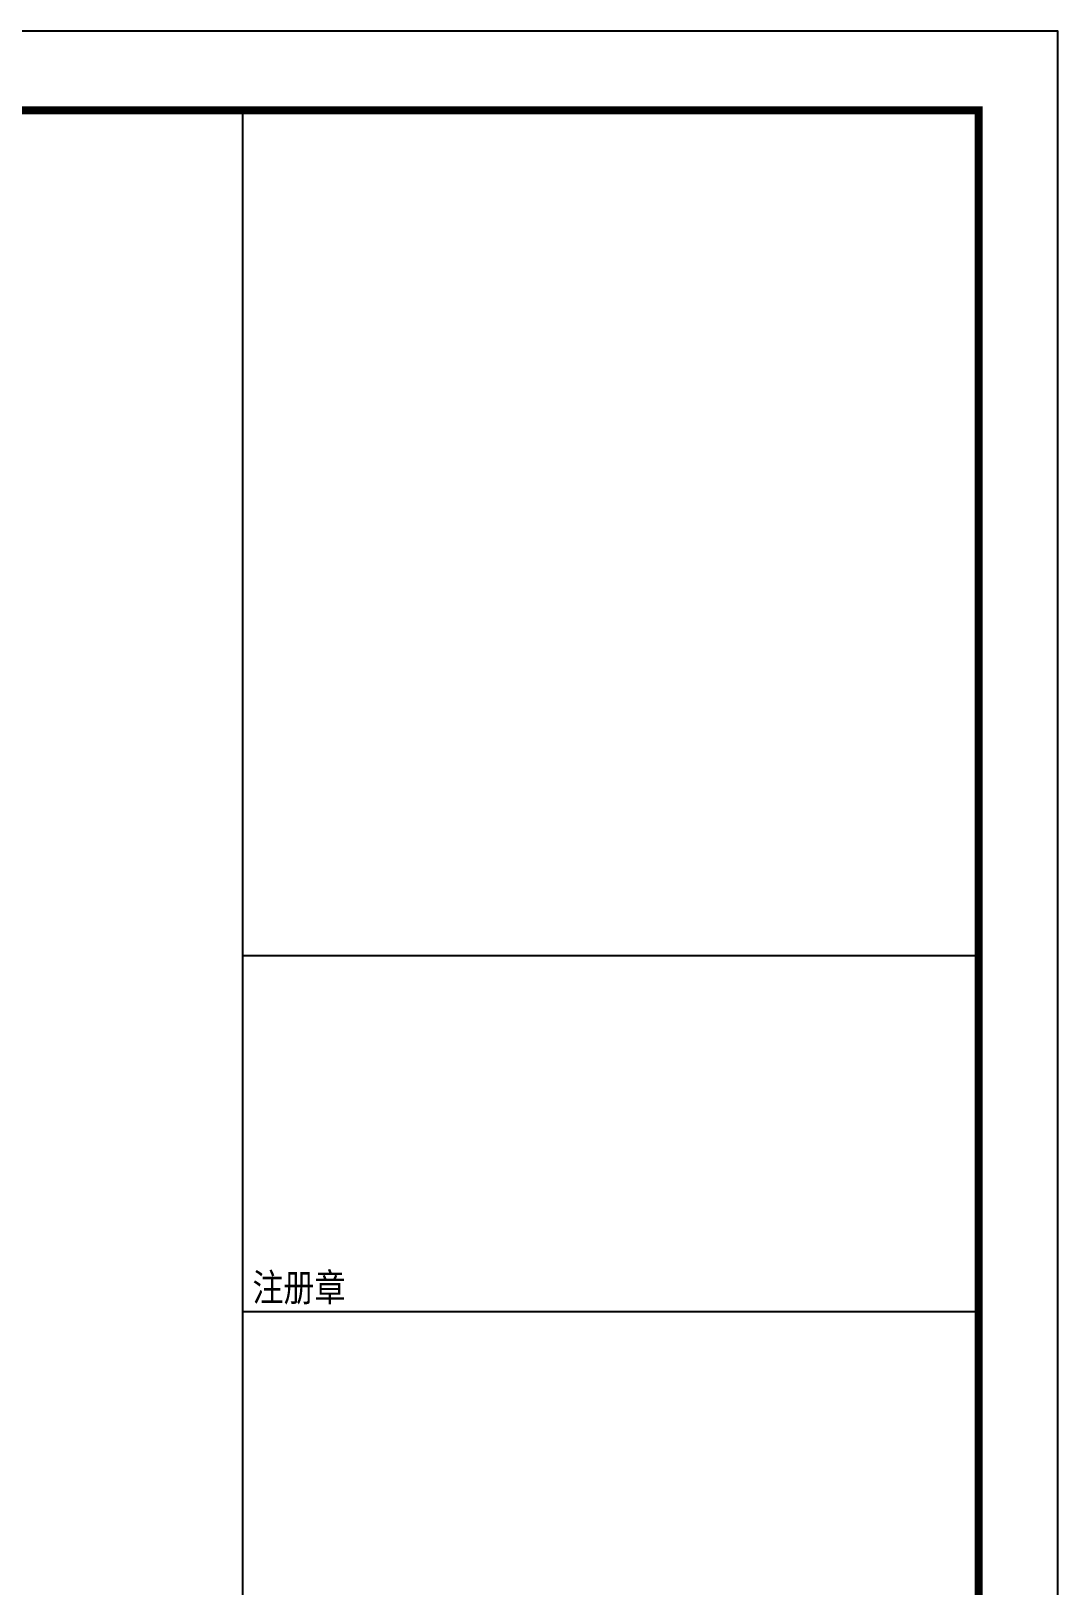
# Model space of a CAD drawing. Extents: x 299218 to 746073, y -331171 to -40619.
# Drawn here: x 360550 to 373518, y -255486 to -235838 of the extents above; entities that cross this region are included whole.
import ezdxf

# ---------------------------------------------------------------- set-up
doc = ezdxf.new("R2010")
doc.units = 0
doc.header["$LTSCALE"] = 1000
doc.header["$MEASUREMENT"] = 0
for name, color, linetype in [('14', 2, 'Continuous'), ('_0', 7, 'Continuous'), ('PUB_TITLE', 4, 'Continuous')]:
    doc.layers.add(name, color=color, linetype=linetype)
doc.styles.add('宋体', font='')
doc.styles.get('宋体').set_extended_font_data('SimSun')

# ---------------------------------------------------------------- blocks, each defined once
blk = doc.blocks.new('弘吉车间2')
at = {"layer": '14'}
for p, q in [((-9300, 29320), (-9300, 0)), ((-9300, 29320), (0, 29320)), ((-9300, 24820), (0, 24820))]:
    blk.add_line(p, q, dxfattribs=at)
blk.add_lwpolyline([(-9300, 0), (0, 0), (0, 40000), (-9300, 40000)], close=True, dxfattribs=at)
at = {"layer": '14', "style": '宋体', "width": 0.82}
blk.add_text('注册章', height=350, dxfattribs=at).set_placement((-9173, 24949))

msp = doc.modelspace()

# ---------------------------------------------------------------- linework, layer by layer
at = {"layer": 'PUB_TITLE'}
msp.add_lwpolyline([(299218.3, -277838.4), (373518.3, -277838.4), (373518.3, -235838.4), (299218.3, -235838.4)], close=True, dxfattribs=at)
at = {"layer": 'PUB_TITLE', "const_width": 100}
msp.add_lwpolyline([(301718.3, -276838.4), (372518.3, -276838.4), (372518.3, -236838.4), (301718.3, -236838.4)], close=True, dxfattribs=at)

# ---------------------------------------------------------------- block references
at = {"layer": '_0'}
msp.add_blockref('弘吉车间2', (372518.3, -276838.4), dxfattribs=at)

doc.saveas('drawing.dxf')
